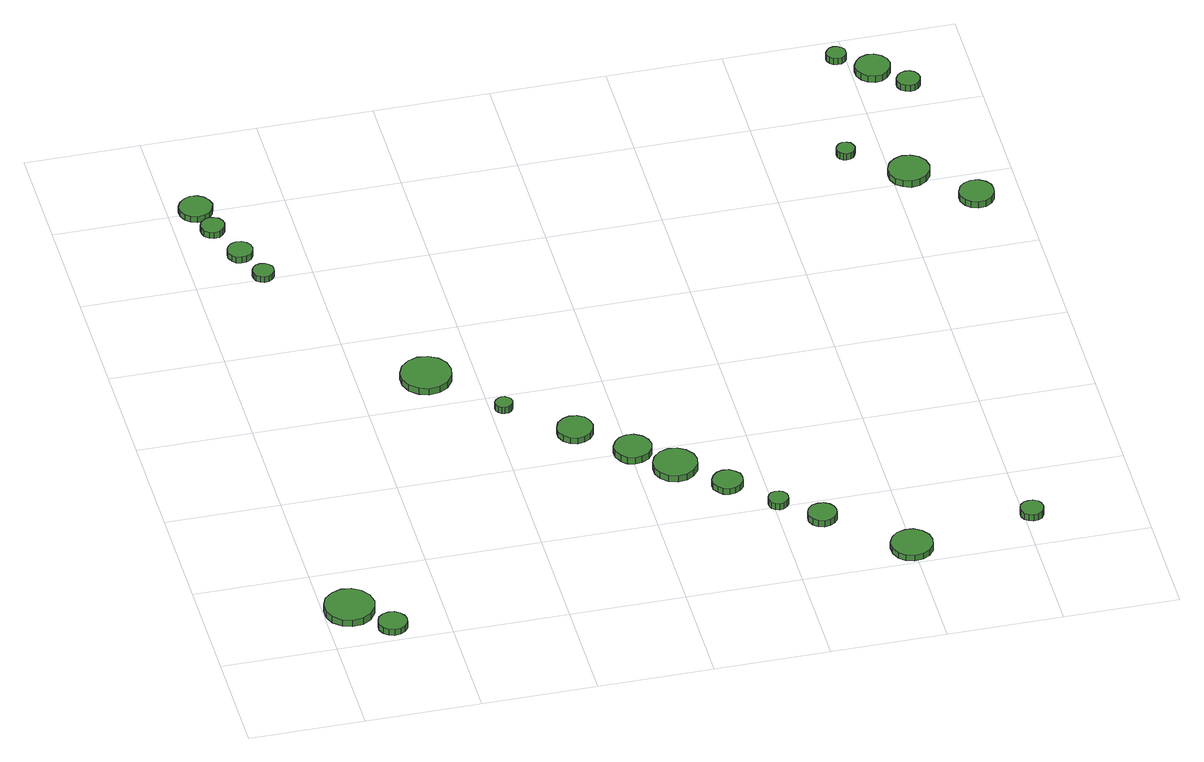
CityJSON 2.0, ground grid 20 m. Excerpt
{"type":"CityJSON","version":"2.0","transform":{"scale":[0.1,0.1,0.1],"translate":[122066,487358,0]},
"CityObjects":{
"tree1":{"type":"SolitaryVegetationObject","attributes":{"function":"something"},"geometry":[{"type":"MultiSurface","lod":"1","boundaries":[[[0,1,2,3,4,5,6,7,8,9,10,11,12,13,14]],[[15,16,17,18,19,20,21,22,23,24,25,26,27,28,29]],[[0,29,28,1]],[[1,28,27,2]],[[2,27,26,3]],[[3,26,25,4]],[[4,25,24,5]],[[5,24,23,6]],[[6,23,22,7]],[[7,22,21,8]],[[8,21,20,9]],[[9,20,19,10]],[[10,19,18,11]],[[11,18,17,12]],[[12,17,16,13]],[[13,16,15,14]],[[14,15,29,0]]]}]},
"tree2":{"type":"SolitaryVegetationObject","attributes":{"function":"something"},"geometry":[{"type":"MultiSurface","lod":"1","boundaries":[[[30,31,32,33,34,35,36,37,38,39,40,41,42,43,44]],[[45,46,47,48,49,50,51,52,53,54,55,56,57,58,59]],[[30,59,58,31]],[[31,58,57,32]],[[32,57,56,33]],[[33,56,55,34]],[[34,55,54,35]],[[35,54,53,36]],[[36,53,52,37]],[[37,52,51,38]],[[38,51,50,39]],[[39,50,49,40]],[[40,49,48,41]],[[41,48,47,42]],[[42,47,46,43]],[[43,46,45,44]],[[44,45,59,30]]]}]},
"tree3":{"type":"SolitaryVegetationObject","attributes":{"function":"something"},"geometry":[{"type":"MultiSurface","lod":"1","boundaries":[[[60,61,62,63,64,65,66,67,68,69,70,71,72,73,74]],[[75,76,77,78,79,80,81,82,83,84,85,86,87,88,89]],[[60,89,88,61]],[[61,88,87,62]],[[62,87,86,63]],[[63,86,85,64]],[[64,85,84,65]],[[65,84,83,66]],[[66,83,82,67]],[[67,82,81,68]],[[68,81,80,69]],[[69,80,79,70]],[[70,79,78,71]],[[71,78,77,72]],[[72,77,76,73]],[[73,76,75,74]],[[74,75,89,60]]]}]},
"tree4":{"type":"SolitaryVegetationObject","attributes":{"function":"something"},"geometry":[{"type":"MultiSurface","lod":"1","boundaries":[[[90,91,92,93,94,95,96,97,98,99,100,101,102,103,104]],[[105,106,107,108,109,110,111,112,113,114,115,116,117,118,119]],[[90,119,118,91]],[[91,118,117,92]],[[92,117,116,93]],[[93,116,115,94]],[[94,115,114,95]],[[95,114,113,96]],[[96,113,112,97]],[[97,112,111,98]],[[98,111,110,99]],[[99,110,109,100]],[[100,109,108,101]],[[101,108,107,102]],[[102,107,106,103]],[[103,106,105,104]],[[104,105,119,90]]]}]},
"tree5":{"type":"SolitaryVegetationObject","attributes":{"function":"something"},"geometry":[{"type":"MultiSurface","lod":"1","boundaries":[[[120,121,122,123,124,125,126,127,128,129,130,131,132,133,134]],[[135,136,137,138,139,140,141,142,143,144,145,146,147,148,149]],[[120,149,148,121]],[[121,148,147,122]],[[122,147,146,123]],[[123,146,145,124]],[[124,145,144,125]],[[125,144,143,126]],[[126,143,142,127]],[[127,142,141,128]],[[128,141,140,129]],[[129,140,139,130]],[[130,139,138,131]],[[131,138,137,132]],[[132,137,136,133]],[[133,136,135,134]],[[134,135,149,120]]]}]},
"tree6":{"type":"SolitaryVegetationObject","attributes":{"function":"something"},"geometry":[{"type":"MultiSurface","lod":"1","boundaries":[[[150,151,152,153,154,155,156,157,158,159,160,161,162,163,164]],[[165,166,167,168,169,170,171,172,173,174,175,176,177,178,179]],[[150,179,178,151]],[[151,178,177,152]],[[152,177,176,153]],[[153,176,175,154]],[[154,175,174,155]],[[155,174,173,156]],[[156,173,172,157]],[[157,172,171,158]],[[158,171,170,159]],[[159,170,169,160]],[[160,169,168,161]],[[161,168,167,162]],[[162,167,166,163]],[[163,166,165,164]],[[164,165,179,150]]]}]},
"tree7":{"type":"SolitaryVegetationObject","attributes":{"function":"something"},"geometry":[{"type":"MultiSurface","lod":"1","boundaries":[[[180,181,182,183,184,185,186,187,188,189,190,191,192,193,194]],[[195,196,197,198,199,200,201,202,203,204,205,206,207,208,209]],[[180,209,208,181]],[[181,208,207,182]],[[182,207,206,183]],[[183,206,205,184]],[[184,205,204,185]],[[185,204,203,186]],[[186,203,202,187]],[[187,202,201,188]],[[188,201,200,189]],[[189,200,199,190]],[[190,199,198,191]],[[191,198,197,192]],[[192,197,196,193]],[[193,196,195,194]],[[194,195,209,180]]]}]},
"tree8":{"type":"SolitaryVegetationObject","attributes":{"function":"something"},"geometry":[{"type":"MultiSurface","lod":"1","boundaries":[[[210,211,212,213,214,215,216,217,218,219,220,221,222,223,224]],[[225,226,227,228,229,230,231,232,233,234,235,236,237,238,239]],[[210,239,238,211]],[[211,238,237,212]],[[212,237,236,213]],[[213,236,235,214]],[[214,235,234,215]],[[215,234,233,216]],[[216,233,232,217]],[[217,232,231,218]],[[218,231,230,219]],[[219,230,229,220]],[[220,229,228,221]],[[221,228,227,222]],[[222,227,226,223]],[[223,226,225,224]],[[224,225,239,210]]]}]},
"tree9":{"type":"SolitaryVegetationObject","attributes":{"function":"something"},"geometry":[{"type":"MultiSurface","lod":"1","boundaries":[[[240,241,242,243,244,245,246,247,248,249,250,251,252,253,254]],[[255,256,257,258,259,260,261,262,263,264,265,266,267,268,269]],[[240,269,268,241]],[[241,268,267,242]],[[242,267,266,243]],[[243,266,265,244]],[[244,265,264,245]],[[245,264,263,246]],[[246,263,262,247]],[[247,262,261,248]],[[248,261,260,249]],[[249,260,259,250]],[[250,259,258,251]],[[251,258,257,252]],[[252,257,256,253]],[[253,256,255,254]],[[254,255,269,240]]]}]},
"tree10":{"type":"SolitaryVegetationObject","attributes":{"function":"something"},"geometry":[{"type":"MultiSurface","lod":"1","boundaries":[[[270,271,272,273,274,275,276,277,278,279,280,281,282,283,284]],[[285,286,287,288,289,290,291,292,293,294,295,296,297,298,299]],[[270,299,298,271]],[[271,298,297,272]],[[272,297,296,273]],[[273,296,295,274]],[[274,295,294,275]],[[275,294,293,276]],[[276,293,292,277]],[[277,292,291,278]],[[278,291,290,279]],[[279,290,289,280]],[[280,289,288,281]],[[281,288,287,282]],[[282,287,286,283]],[[283,286,285,284]],[[284,285,299,270]]]}]},
"tree11":{"type":"SolitaryVegetationObject","attributes":{"function":"something"},"geometry":[{"type":"MultiSurface","lod":"1","boundaries":[[[300,301,302,303,304,305,306,307,308,309,310,311,312,313,314]],[[315,316,317,318,319,320,321,322,323,324,325,326,327,328,329]],[[300,329,328,301]],[[301,328,327,302]],[[302,327,326,303]],[[303,326,325,304]],[[304,325,324,305]],[[305,324,323,306]],[[306,323,322,307]],[[307,322,321,308]],[[308,321,320,309]],[[309,320,319,310]],[[310,319,318,311]],[[311,318,317,312]],[[312,317,316,313]],[[313,316,315,314]],[[314,315,329,300]]]}]},
"tree12":{"type":"SolitaryVegetationObject","attributes":{"function":"something"},"geometry":[{"type":"MultiSurface","lod":"1","boundaries":[[[330,331,332,333,334,335,336,337,338,339,340,341,342,343,344]],[[345,346,347,348,349,350,351,352,353,354,355,356,357,358,359]],[[330,359,358,331]],[[331,358,357,332]],[[332,357,356,333]],[[333,356,355,334]],[[334,355,354,335]],[[335,354,353,336]],[[336,353,352,337]],[[337,352,351,338]],[[338,351,350,339]],[[339,350,349,340]],[[340,349,348,341]],[[341,348,347,342]],[[342,347,346,343]],[[343,346,345,344]],[[344,345,359,330]]]}]},
"tree13":{"type":"SolitaryVegetationObject","attributes":{"function":"something"},"geometry":[{"type":"MultiSurface","lod":"1","boundaries":[[[360,361,362,363,364,365,366,367,368,369,370,371,372,373,374]],[[375,376,377,378,379,380,381,382,383,384,385,386,387,388,389]],[[360,389,388,361]],[[361,388,387,362]],[[362,387,386,363]],[[363,386,385,364]],[[364,385,384,365]],[[365,384,383,366]],[[366,383,382,367]],[[367,382,381,368]],[[368,381,380,369]],[[369,380,379,370]],[[370,379,378,371]],[[371,378,377,372]],[[372,377,376,373]],[[373,376,375,374]],[[374,375,389,360]]]}]},
"tree14":{"type":"SolitaryVegetationObject","attributes":{"function":"something"},"geometry":[{"type":"MultiSurface","lod":"1","boundaries":[[[390,391,392,393,394,395,396,397,398,399,400,401,402,403,404]],[[405,406,407,408,409,410,411,412,413,414,415,416,417,418,419]],[[390,419,418,391]],[[391,418,417,392]],[[392,417,416,393]],[[393,416,415,394]],[[394,415,414,395]],[[395,414,413,396]],[[396,413,412,397]],[[397,412,411,398]],[[398,411,410,399]],[[399,410,409,400]],[[400,409,408,401]],[[401,408,407,402]],[[402,407,406,403]],[[403,406,405,404]],[[404,405,419,390]]]}]},
"tree15":{"type":"SolitaryVegetationObject","attributes":{"function":"something"},"geometry":[{"type":"MultiSurface","lod":"1","boundaries":[[[420,421,422,423,424,425,426,427,428,429,430,431,432,433,434]],[[435,436,437,438,439,440,441,442,443,444,445,446,447,448,449]],[[420,449,448,421]],[[421,448,447,422]],[[422,447,446,423]],[[423,446,445,424]],[[424,445,444,425]],[[425,444,443,426]],[[426,443,442,427]],[[427,442,441,428]],[[428,441,440,429]],[[429,440,439,430]],[[430,439,438,431]],[[431,438,437,432]],[[432,437,436,433]],[[433,436,435,434]],[[434,435,449,420]]]}]},
"tree16":{"type":"SolitaryVegetationObject","attributes":{"function":"something"},"geometry":[{"type":"MultiSurface","lod":"1","boundaries":[[[450,451,452,453,454,455,456,457,458,459,460,461,462,463,464]],[[465,466,467,468,469,470,471,472,473,474,475,476,477,478,479]],[[450,479,478,451]],[[451,478,477,452]],[[452,477,476,453]],[[453,476,475,454]],[[454,475,474,455]],[[455,474,473,456]],[[456,473,472,457]],[[457,472,471,458]],[[458,471,470,459]],[[459,470,469,460]],[[460,469,468,461]],[[461,468,467,462]],[[462,467,466,463]],[[463,466,465,464]],[[464,465,479,450]]]}]},
"tree17":{"type":"SolitaryVegetationObject","attributes":{"function":"something"},"geometry":[{"type":"MultiSurface","lod":"1","boundaries":[[[480,481,482,483,484,485,486,487,488,489,490,491,492,493,494]],[[495,496,497,498,499,500,501,502,503,504,505,506,507,508,509]],[[480,509,508,481]],[[481,508,507,482]],[[482,507,506,483]],[[483,506,505,484]],[[484,505,504,485]],[[485,504,503,486]],[[486,503,502,487]],[[487,502,501,488]],[[488,501,500,489]],[[489,500,499,490]],[[490,499,498,491]],[[491,498,497,492]],[[492,497,496,493]],[[493,496,495,494]],[[494,495,509,480]]]}]},
"tree18":{"type":"SolitaryVegetationObject","attributes":{"function":"something"},"geometry":[{"type":"MultiSurface","lod":"1","boundaries":[[[510,511,512,513,514,515,516,517,518,519,520,521,522,523,524]],[[525,526,527,528,529,530,531,532,533,534,535,536,537,538,539]],[[510,539,538,511]],[[511,538,537,512]],[[512,537,536,513]],[[513,536,535,514]],[[514,535,534,515]],[[515,534,533,516]],[[516,533,532,517]],[[517,532,531,518]],[[518,531,530,519]],[[519,530,529,520]],[[520,529,528,521]],[[521,528,527,522]],[[522,527,526,523]],[[523,526,525,524]],[[524,525,539,510]]]}]},
"tree19":{"type":"SolitaryVegetationObject","attributes":{"function":"something"},"geometry":[{"type":"MultiSurface","lod":"1","boundaries":[[[540,541,542,543,544,545,546,547,548,549,550,551,552,553,554]],[[555,556,557,558,559,560,561,562,563,564,565,566,567,568,569]],[[540,569,568,541]],[[541,568,567,542]],[[542,567,566,543]],[[543,566,565,544]],[[544,565,564,545]],[[545,564,563,546]],[[546,563,562,547]],[[547,562,561,548]],[[548,561,560,549]],[[549,560,559,550]],[[550,559,558,551]],[[551,558,557,552]],[[552,557,556,553]],[[553,556,555,554]],[[554,555,569,540]]]}]},
"tree20":{"type":"SolitaryVegetationObject","attributes":{"function":"something"},"geometry":[{"type":"MultiSurface","lod":"1","boundaries":[[[570,571,572,573,574,575,576,577,578,579,580,581,582,583,584]],[[585,586,587,588,589,590,591,592,593,594,595,596,597,598,599]],[[570,599,598,571]],[[571,598,597,572]],[[572,597,596,573]],[[573,596,595,574]],[[574,595,594,575]],[[575,594,593,576]],[[576,593,592,577]],[[577,592,591,578]],[[578,591,590,579]],[[579,590,589,580]],[[580,589,588,581]],[[581,588,587,582]],[[582,587,586,583]],[[583,586,585,584]],[[584,585,599,570]]]}]},
"tree21":{"type":"SolitaryVegetationObject","attributes":{"function":"something"},"geometry":[{"type":"MultiSurface","lod":"1","boundaries":[[[600,601,602,603,604,605,606,607,608,609,610,611,612,613,614]],[[615,616,617,618,619,620,621,622,623,624,625,626,627,628,629]],[[600,629,628,601]],[[601,628,627,602]],[[602,627,626,603]],[[603,626,625,604]],[[604,625,624,605]],[[605,624,623,606]],[[606,623,622,607]],[[607,622,621,608]],[[608,621,620,609]],[[609,620,619,610]],[[610,619,618,611]],[[611,618,617,612]],[[612,617,616,613]],[[613,616,615,614]],[[614,615,629,600]]]}]},
"tree22":{"type":"SolitaryVegetationObject","attributes":{"function":"something"},"geometry":[{"type":"MultiSurface","lod":"1","boundaries":[[[630,631,632,633,634,635,636,637,638,639,640,641,642,643,644]],[[645,646,647,648,649,650,651,652,653,654,655,656,657,658,659]],[[630,659,658,631]],[[631,658,657,632]],[[632,657,656,633]],[[633,656,655,634]],[[634,655,654,635]],[[635,654,653,636]],[[636,653,652,637]],[[637,652,651,638]],[[638,651,650,639]],[[639,650,649,640]],[[640,649,648,641]],[[641,648,647,642]],[[642,647,646,643]],[[643,646,645,644]],[[644,645,659,630]]]}]}
},
"vertices":[
[87,92,17],[83,110,17],[72,125,17],[57,134,17],[39,136,17],[22,130,17],[8,118,17],[1,101,17],[1,83,17],[8,67,17],[22,55,17],[39,49,17],[57,51,17],[72,60,17],[83,75,17],[83,75,4],[72,60,4],[57,51,4],[39,49,4],[22,55,4],[8,67,4],[1,83,4],[1,101,4],[8,118,4],[22,130,4],[39,136,4],[57,134,4],[72,125,4],[83,110,4],[87,92,4],
[129,35,15],[127,45,15],[121,53,15],[112,59,15],[102,60,15],[92,57,15],[84,50,15],[80,40,15],[80,30,15],[84,21,15],[92,14,15],[102,11,15],[112,12,15],[121,17,15],[127,25,15],[127,25,3],[121,17,3],[112,12,3],[102,11,3],[92,14,3],[84,21,3],[80,30,3],[80,40,3],[84,50,3],[92,57,3],[102,60,3],[112,59,3],[121,53,3],[127,45,3],[129,35,3],
[84,1147,14],[82,1156,14],[77,1163,14],[70,1167,14],[61,1168,14],[53,1165,14],[46,1159,14],[43,1151,14],[43,1143,14],[46,1135,14],[53,1129,14],[61,1126,14],[70,1127,14],[77,1132,14],[82,1139,14],[82,1139,2],[77,1132,2],[70,1127,2],[61,1126,2],[53,1129,2],[46,1135,2],[43,1143,2],[43,1151,2],[46,1159,2],[53,1165,2],[61,1168,2],[70,1167,2],[77,1163,2],[82,1156,2],[84,1147,2],
[76,1202,15],[73,1213,15],[66,1223,15],[56,1229,15],[44,1230,15],[33,1226,15],[24,1218,15],[19,1208,15],[19,1196,15],[24,1185,15],[33,1177,15],[44,1173,15],[56,1175,15],[66,1180,15],[73,1190,15],[73,1190,3],[66,1180,3],[56,1175,3],[44,1173,3],[33,1177,3],[24,1185,3],[19,1196,3],[19,1208,3],[24,1218,3],[33,1226,3],[44,1230,3],[56,1229,3],[66,1223,3],[73,1213,3],[76,1202,3],
[114,1072,14],[112,1081,14],[107,1088,14],[99,1093,14],[90,1094,14],[81,1091,14],[75,1085,14],[71,1077,14],[71,1068,14],[75,1060,14],[81,1053,14],[90,1051,14],[99,1052,14],[107,1056,14],[112,1063,14],[112,1063,2],[107,1056,2],[99,1052,2],[90,1051,2],[81,1053,2],[75,1060,2],[71,1068,2],[71,1077,2],[75,1085,2],[81,1091,2],[90,1094,2],[99,1093,2],[107,1088,2],[112,1081,2],[114,1072,2],
[135,1009,14],[134,1016,14],[129,1022,14],[123,1026,14],[115,1027,14],[108,1025,14],[102,1020,14],[99,1013,14],[99,1005,14],[102,998,14],[108,993,14],[115,990,14],[123,991,14],[129,995,14],[134,1001,14],[134,1001,2],[129,995,2],[123,991,2],[115,990,2],[108,993,2],[102,998,2],[99,1005,2],[99,1013,2],[102,1020,2],[108,1025,2],[115,1027,2],[123,1026,2],[129,1022,2],[134,1016,2],[135,1009,2],
[357,667,21],[354,685,21],[343,700,21],[327,709,21],[309,711,21],[292,705,21],[278,693,21],[271,676,21],[271,658,21],[278,641,21],[292,629,21],[309,623,21],[327,625,21],[343,634,21],[354,649,21],[354,649,8],[343,634,8],[327,625,8],[309,623,8],[292,629,8],[278,641,8],[271,658,8],[271,676,8],[278,693,8],[292,705,8],[309,711,8],[327,709,8],[343,700,8],[354,685,8],[357,667,8],
[438,565,16],[437,571,16],[433,576,16],[428,579,16],[422,580,16],[416,578,16],[411,574,16],[408,568,16],[408,562,16],[411,556,16],[416,552,16],[422,550,16],[428,551,16],[433,554,16],[437,559,16],[437,559,3],[433,554,3],[428,551,3],[422,550,3],[416,552,3],[411,556,3],[408,562,3],[408,568,3],[411,574,3],[416,578,3],[422,580,3],[428,579,3],[433,576,3],[437,571,3],[438,565,3],
[554,473,15],[551,486,15],[544,496,15],[533,502,15],[520,504,15],[508,500,15],[498,491,15],[493,479,15],[493,467,15],[498,455,15],[508,446,15],[520,442,15],[533,444,15],[544,450,15],[551,461,15],[551,461,3],[544,450,3],[533,444,3],[520,442,3],[508,446,3],[498,455,3],[493,467,3],[493,479,3],[498,491,3],[508,500,3],[520,504,3],[533,502,3],[544,496,3],[551,486,3],[554,473,3],
[637,400,15],[634,413,15],[626,424,15],[614,431,15],[601,432,15],[588,428,15],[579,419,15],[573,407,15],[573,394,15],[579,381,15],[588,372,15],[601,368,15],[614,370,15],[626,376,15],[634,387,15],[634,387,2],[626,376,2],[614,370,2],[601,368,2],[588,372,2],[579,381,2],[573,394,2],[573,407,2],[579,419,2],[588,428,2],[601,432,2],[614,431,2],[626,424,2],[634,413,2],[637,400,2],
[702,343,14],[699,358,14],[689,371,14],[676,379,14],[660,381,14],[645,376,14],[633,365,14],[627,351,14],[627,335,14],[633,321,14],[645,310,14],[660,305,14],[676,307,14],[689,315,14],[699,328,14],[699,328,1],[689,315,1],[676,307,1],[660,305,1],[645,310,1],[633,321,1],[627,335,1],[627,351,1],[633,365,1],[645,376,1],[660,381,1],[676,379,1],[689,371,1],[699,358,1],[702,343,1],
[764,277,14],[762,288,14],[755,296,14],[746,302,14],[735,303,14],[725,300,14],[717,292,14],[712,282,14],[712,271,14],[717,262,14],[725,254,14],[735,251,14],[746,252,14],[755,257,14],[762,266,14],[762,266,2],[755,257,2],[746,252,2],[735,251,2],[725,254,2],[717,262,2],[712,271,2],[712,282,2],[717,292,2],[725,300,2],[735,303,2],[746,302,2],[755,296,2],[762,288,2],[764,277,2],
[826,210,14],[825,217,14],[820,223,14],[814,226,14],[807,227,14],[800,225,14],[795,220,14],[792,213,14],[792,206,14],[795,199,14],[800,195,14],[807,192,14],[814,193,14],[820,197,14],[825,203,14],[825,203,1],[820,197,1],[814,193,1],[807,192,1],[800,195,1],[795,199,1],[792,206,1],[792,213,1],[795,220,1],[800,225,1],[807,227,1],[814,226,1],[820,223,1],[825,217,1],[826,210,1],
[896,155,14],[894,165,14],[888,173,14],[879,178,14],[869,179,14],[859,176,14],[851,169,14],[847,160,14],[847,150,14],[851,140,14],[859,133,14],[869,130,14],[879,131,14],[888,136,14],[894,145,14],[894,145,1],[888,136,1],[879,131,1],[869,130,1],[859,133,1],[851,140,1],[847,150,1],[847,160,1],[851,169,1],[859,176,1],[869,179,1],[879,178,1],[888,173,1],[894,165,1],[896,155,1],
[1033,38,15],[1030,53,15],[1021,65,15],[1008,73,15],[993,74,15],[979,70,15],[968,60,15],[962,46,15],[962,31,15],[968,17,15],[979,7,15],[993,2,15],[1008,4,15],[1021,11,15],[1030,23,15],[1030,23,3],[1021,11,3],[1008,4,3],[993,2,3],[979,7,3],[968,17,3],[962,31,3],[962,46,3],[968,60,3],[979,70,3],[993,74,3],[1008,73,3],[1021,65,3],[1030,53,3],[1033,38,3],
[1234,81,16],[1232,90,16],[1228,96,16],[1220,101,16],[1212,101,16],[1204,99,16],[1197,93,16],[1194,85,16],[1194,77,16],[1197,69,16],[1204,64,16],[1212,61,16],[1220,62,16],[1228,66,16],[1232,73,16],[1232,73,3],[1228,66,3],[1220,62,3],[1212,61,3],[1204,64,3],[1197,69,3],[1194,77,3],[1194,85,3],[1197,93,3],[1204,99,3],[1212,101,3],[1220,101,3],[1228,96,3],[1232,90,3],[1234,81,3],
[1153,1089,24],[1151,1095,24],[1148,1101,24],[1142,1104,24],[1135,1105,24],[1129,1103,24],[1124,1098,24],[1121,1092,24],[1121,1085,24],[1124,1079,24],[1129,1075,24],[1135,1073,24],[1142,1074,24],[1148,1077,24],[1151,1082,24],[1151,1082,11],[1148,1077,11],[1142,1074,11],[1135,1073,11],[1129,1075,11],[1124,1079,11],[1121,1085,11],[1121,1092,11],[1124,1098,11],[1129,1103,11],[1135,1105,11],[1142,1104,11],[1148,1101,11],[1151,1095,11],[1153,1089,11],
[1262,1011,24],[1259,1026,24],[1250,1038,24],[1237,1045,24],[1223,1047,24],[1209,1042,24],[1198,1032,24],[1192,1019,24],[1192,1004,24],[1198,990,24],[1209,981,24],[1223,976,24],[1237,978,24],[1250,985,24],[1259,997,24],[1259,997,11],[1250,985,11],[1237,978,11],[1223,976,11],[1209,981,11],[1198,990,11],[1192,1004,11],[1192,1019,11],[1198,1032,11],[1209,1042,11],[1223,1047,11],[1237,1045,11],[1250,1038,11],[1259,1026,11],[1262,1011,11],
[1198,1342,25],[1197,1349,25],[1193,1354,25],[1187,1358,25],[1180,1359,25],[1173,1357,25],[1168,1352,25],[1165,1346,25],[1165,1339,25],[1168,1332,25],[1173,1328,25],[1180,1326,25],[1187,1326,25],[1193,1330,25],[1197,1335,25],[1197,1335,12],[1193,1330,12],[1187,1326,12],[1180,1326,12],[1173,1328,12],[1168,1332,12],[1165,1339,12],[1165,1346,12],[1168,1352,12],[1173,1357,12],[1180,1359,12],[1187,1358,12],[1193,1354,12],[1197,1349,12],[1198,1342,12],
[1352,925,24],[1350,937,24],[1343,947,24],[1332,954,24],[1319,955,24],[1307,951,24],[1298,943,24],[1293,931,24],[1293,919,24],[1298,907,24],[1307,899,24],[1319,895,24],[1332,896,24],[1343,903,24],[1350,913,24],[1350,913,11],[1343,903,11],[1332,896,11],[1319,895,11],[1307,899,11],[1298,907,11],[1293,919,11],[1293,931,11],[1298,943,11],[1307,951,11],[1319,955,11],[1332,954,11],[1343,947,11],[1350,937,11],[1352,925,11],
[1263,1295,25],[1260,1307,25],[1253,1317,25],[1242,1324,25],[1230,1325,25],[1218,1321,25],[1209,1313,25],[1203,1301,25],[1203,1289,25],[1209,1277,25],[1218,1269,25],[1230,1265,25],[1242,1266,25],[1253,1273,25],[1260,1283,25],[1260,1283,12],[1253,1273,12],[1242,1266,12],[1230,1265,12],[1218,1269,12],[1209,1277,12],[1203,1289,12],[1203,1301,12],[1209,1313,12],[1218,1321,12],[1230,1325,12],[1242,1324,12],[1253,1317,12],[1260,1307,12],[1263,1295,12],
[1303,1247,25],[1301,1255,25],[1296,1262,25],[1289,1266,25],[1281,1267,25],[1273,1264,25],[1267,1259,25],[1263,1251,25],[1263,1243,25],[1267,1235,25],[1273,1230,25],[1281,1227,25],[1289,1228,25],[1296,1232,25],[1301,1239,25],[1301,1239,12],[1296,1232,12],[1289,1228,12],[1281,1227,12],[1273,1230,12],[1267,1235,12],[1263,1243,12],[1263,1251,12],[1267,1259,12],[1273,1264,12],[1281,1267,12],[1289,1266,12],[1296,1262,12],[1301,1255,12],[1303,1247,12]
]}
